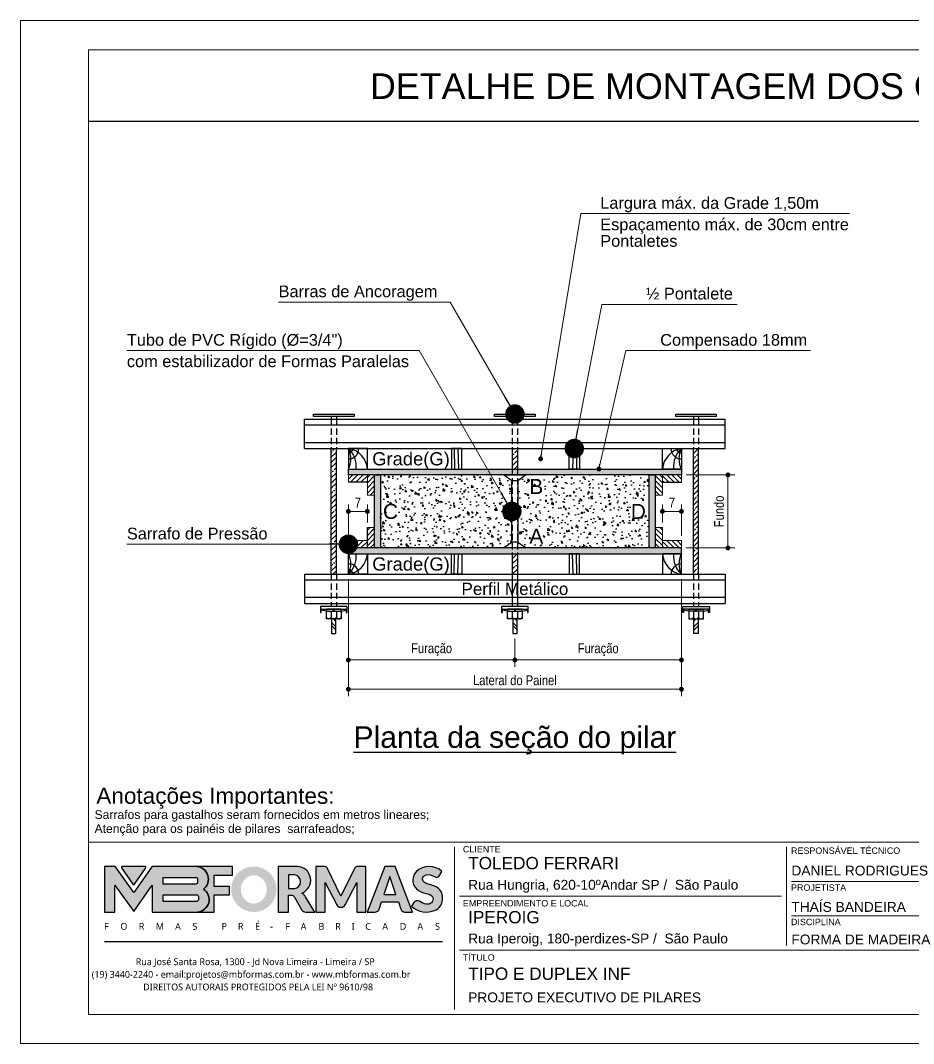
# Model space of a CAD drawing. Extents: x -23436 to 4767, y -3862 to 10024.
# Drawn here: x -17506 to -16589, y 7532 to 8582 of the extents above; entities that cross this region are included whole.
import ezdxf
from ezdxf.enums import TextEntityAlignment as Align

# ---------------------------------------------------------------- set-up
doc = ezdxf.new("R2010")
doc.units = 0
doc.header["$PDMODE"] = 2
doc.header["$PDSIZE"] = 10
doc.linetypes.add('CABLIN', pattern=[0.35, 0.25, -0.1])
doc.linetypes.add('HIDDEN', pattern=[9.525, 6.35, -3.175])
doc.layers.get('0').update_dxf_attribs({"lineweight": 13})
doc.layers.get('Defpoints').update_dxf_attribs({"lineweight": 13})
for name, color, linetype in [('Barra de Ancoragem', 20, 'Continuous'), ('Concreto', 250, 'HIDDEN'), ('Hachura', 252, 'CABLIN'), ('MB Folha', 7, 'Continuous'), ('MB Logo', 254, 'Continuous'), ('Painéis', 30, 'Continuous'), ('Sarr 3.5x7', 81, 'Continuous'), ('Sarr 7x7', 104, 'Continuous'), ('Tubo de PVC', 51, 'Continuous')]:
    doc.layers.add(name, color=color, linetype=linetype)
doc.layers.add('FOLHA MB', color=7, linetype='Continuous', lineweight=13)
doc.layers.add('Sarr 2.2x7', color=40, linetype='Continuous', lineweight=9)
doc.styles.add('ARIAL', font='arial.ttf', dxfattribs={"oblique": 15, "height": 25})
doc.styles.add('MB_C01', font='arial.ttf', dxfattribs={"height": 1.3})
doc.styles.add('MB_C02', font='arial.ttf', dxfattribs={"height": 2})
doc.styles.add('MB_C03', font='arial.ttf', dxfattribs={"height": 2.5})
doc.styles.add('MtXpl_Lucida_Sans_Un', font='l_10646.ttf')
doc.styles.add('RICARDO', font='arial.ttf', dxfattribs={"width": 0.8})
doc.styles.add('SANSSERIF', font='sas_____.pfb')
doc.styles.add('texto', font='ARIALN.TTF')
doc.dimstyles.new('3x', dxfattribs={"dimtxt": 10, "dimasz": 5, "dimexe": 7, "dimexo": 5, "dimgap": 4, "dimtad": 1, "dimdec": 1, "dimlfac": 0.333333, "dimdsep": 46, "dimtxsty": 'Standard', "dimblk": 'DOT', "dimcen": 0.09, "dimclrd": 1, "dimclre": 1, "dimclrt": 2, "dimadec": 0, "dimazin": 2, "dimtfac": 1, "dimtdec": 1, "dimtmove": 0, "dimatfit": 3, "dimldrblk": 'DOT', "dimfxl": 0, "dimtolj": 1, "dimtzin": 0, "dimlwd": 9, "dimlwe": 9, "dimarcsym": 0})
pattern_1 = [(45, (-24716.518, 15572.2715), (-5.303301, 5.303301), []), (45, (-24711.215, 15572.2715), (-5.303301, 5.303301), [9.375, -1.875, 0, -1.875])]

# ---------------------------------------------------------------- blocks, each defined once
blk = doc.blocks.new('MB-NOVO')
at = {"layer": 'MB Logo', "linetype": 'Continuous'}
h = blk.add_hatch(color=256, dxfattribs=at)
h.dxf.hatch_style = 1
h.set_gradient(color1=(242, 132, 69), color2=(247, 180, 141), rotation=90, tint=1)
h.paths.add_polyline_path([(-18529.6, 10980.8), (-18475.7, 10980.8, 0.706757), (-18468.7, 11008, 0.681802), (-18476.7, 11034.9), (-18529.4, 11034.9, 0.243712), (-18530.2, 11034.5), (-18551.7, 11003.9), (-18573.3, 11034.5, 0.243712), (-18574.1, 11034.9), (-18586.5, 11034.9), (-18586.5, 10980.8), (-18573.9, 10980.8), (-18573.9, 11012.9), (-18551.7, 10981.5), (-18529.6, 11012.9)])
h.paths.add_polyline_path([(-18516.8, 11014.1), (-18516.8, 11022), (-18477.8, 11022, -0.414214), (-18475.8, 11020), (-18475.8, 11016.1, -0.414214), (-18477.8, 11014.1)], flags=16)
h.paths.add_polyline_path([(-18516.8, 11001.4), (-18476.8, 11001.4, -0.414214), (-18474.8, 10999.4), (-18474.8, 10995.5, -0.414214), (-18476.8, 10993.5), (-18516.8, 10993.5)], flags=16)
at = {"layer": 'MB Logo', "true_color": 0x262626}
h = blk.add_hatch(color=250, dxfattribs=at)
h.dxf.hatch_style = 1
h.paths.add_polyline_path([(-18537.3, 11033.3, 0.60809), (-18538.1, 11034.9), (-18565.3, 11034.9, 0.60809), (-18566.1, 11033.3), (-18552.5, 11014, 0.518202), (-18550.9, 11014)])
h = blk.add_hatch(color=250, dxfattribs=at)
h.dxf.hatch_style = 1
h.paths.add_polyline_path([(-18456.2, 11011.3), (-18456.2, 11024.6), (-18434.2, 11024.6), (-18434.2, 11034.9), (-18476.7, 11034.9, -0.681802), (-18468.7, 11008, -0.706757), (-18475.7, 10980.8), (-18456.2, 10980.8), (-18456.2, 11001.4), (-18437.8, 11001.4), (-18437.8, 11011.3)])
h = blk.add_hatch(color=250, dxfattribs=at)
h.dxf.hatch_style = 1
h.paths.add_polyline_path([(-18435.9, 11007.9, 1), (-18381.9, 11007.9, 1)])
edge = h.paths.add_edge_path(flags=16)
edge.add_ellipse((-18409, 11007.7), major_axis=(0, 16.8), ratio=0.916255, start_angle=0, end_angle=360)
h = blk.add_hatch(color=250, dxfattribs=at)
h.dxf.hatch_style = 1
h.paths.add_polyline_path([(-18357, 11034.9), (-18380.2, 11034.9), (-18380.2, 10980.8), (-18367.6, 10980.8), (-18367.6, 11000.7), (-18363.4, 11000.7, -0.195765), (-18360.9, 10998.9), (-18351.8, 10983.2, 0.261385), (-18347.5, 10980.8), (-18336.4, 10980.8), (-18347.5, 10999, 0.082429), (-18349.6, 11001.5), (-18351.9, 11003.4, 0.81838)])
h.paths.add_polyline_path([(-18360.8, 11009), (-18367.6, 11009), (-18367.6, 11025), (-18360.8, 11025, -0.92578)], flags=16)
h = blk.add_hatch(color=250, dxfattribs=at)
h.dxf.hatch_style = 1
h.paths.add_polyline_path([(-18286.6, 11015.9), (-18286.6, 10980.8), (-18275.8, 10980.8), (-18275.8, 11034.9), (-18286.6, 11034.9, 0.216647), (-18289.4, 11032.4), (-18305.5, 10999.8), (-18321.6, 11032.7, 0.199908), (-18324.3, 11034.9), (-18335.2, 11034.9), (-18335.2, 10980.8), (-18324.3, 10980.8), (-18324.3, 11015.9), (-18310.4, 10989.3, 0.279644), (-18306, 10986.6, 0.340986), (-18300.5, 10989.3)])
h = blk.add_hatch(color=250, dxfattribs=at)
h.dxf.hatch_style = 1
h.paths.add_polyline_path([(-18274.4, 10980.8), (-18265, 10980.8, 0.322517), (-18260.2, 10984.3), (-18257.3, 10993), (-18237.2, 10993), (-18234.3, 10984.3, 0.322517), (-18229.5, 10980.8), (-18220.3, 10980.8), (-18241.2, 11034.9), (-18253.4, 11034.9)])
h.paths.add_polyline_path([(-18254.4, 11001.6), (-18247.3, 11023), (-18240.1, 11001.6)], flags=16)
h = blk.add_hatch(color=250, dxfattribs=at)
h.dxf.hatch_style = 1
h.paths.add_polyline_path([(-18206, 11024, -0.247671), (-18196.9, 11024.3), (-18193.5, 11022.5, 0.40799), (-18188.2, 11024.1), (-18185.4, 11029.1, 0.392837), (-18216.2, 11028.7, 0.467779), (-18213.3, 11006.3, 0.077523), (-18201.2, 11002.1, -0.214206), (-18196.1, 10997.9, -0.284295), (-18198.2, 10991.4, -0.26924), (-18208.8, 10991.6), (-18212.2, 10993.6, 0.407727), (-18219, 10992.1), (-18221.8, 10987.7, 0.296878), (-18193.2, 10983.1, 0.272251), (-18184.9, 10995.3), (-18184.6, 10997.9, 0.348906), (-18193.7, 11011.2), (-18200.4, 11013.5, -0.045018), (-18205.8, 11015.7, -0.618284)])
at = {"layer": 'MB Logo', "linetype": 'Continuous'}
blk.add_line((-18586.5, 10945.9), (-18184.8, 10945.9), dxfattribs=at)
at = {"layer": 'MB Logo', "color": 23, "linetype": 'Continuous', "true_color": 0xf28445}
for points in [[(-18573.3, 11034.5, 0.243712), (-18574.1, 11034.9), (-18586.5, 11034.9), (-18586.5, 10980.8), (-18573.9, 10980.8), (-18573.9, 11012.9), (-18551.7, 10981.5), (-18529.6, 11012.9), (-18529.6, 10980.8), (-18475.7, 10980.8, 0.706757), (-18468.7, 11008, 0.681802), (-18476.7, 11034.9), (-18529.4, 11034.9, 0.243712), (-18530.2, 11034.5), (-18551.7, 11003.9)], [(-18516.8, 11022), (-18477.8, 11022, -0.414214), (-18475.8, 11020), (-18475.8, 11016.1, -0.414214), (-18477.8, 11014.1), (-18516.8, 11014.1)], [(-18516.8, 11001.4), (-18476.8, 11001.4, -0.414214), (-18474.8, 10999.4), (-18474.8, 10995.5, -0.414214), (-18476.8, 10993.5), (-18516.8, 10993.5)]]:
    blk.add_lwpolyline(points, format="xyb", close=True, dxfattribs=at)
at = {"layer": 'MB Logo', "color": 250, "true_color": 0x262626}
for points in [[(-18537.3, 11033.3, 0.60809), (-18538.1, 11034.9), (-18565.3, 11034.9, 0.60809), (-18566.1, 11033.3), (-18552.5, 11014, 0.518202), (-18550.9, 11014)], [(-18437.8, 11011.3), (-18456.2, 11011.3), (-18456.2, 11024.6), (-18434.2, 11024.6), (-18434.2, 11034.9), (-18476.7, 11034.9, -0.681802), (-18468.7, 11008, -0.706757), (-18475.7, 10980.8), (-18456.2, 10980.8), (-18456.2, 11001.4), (-18437.8, 11001.4)], [(-18347.5, 10980.8), (-18336.4, 10980.8), (-18347.5, 10999, 0.082429), (-18349.6, 11001.5), (-18351.9, 11003.4, 0.81838), (-18357, 11034.9), (-18380.2, 11034.9), (-18380.2, 10980.8), (-18367.6, 10980.8), (-18367.6, 11000.7), (-18363.4, 11000.7, -0.209789), (-18360.8, 10998.7), (-18351.8, 10983.2, 0.261385)], [(-18286.6, 11015.9), (-18286.6, 10980.8), (-18275.8, 10980.8), (-18275.8, 11034.9), (-18286.6, 11034.9, 0.216647), (-18289.4, 11032.4), (-18305.5, 10999.8), (-18321.5, 11032.4, 0.216647), (-18324.3, 11034.9), (-18335.2, 11034.9), (-18335.2, 10980.8), (-18324.3, 10980.8), (-18324.3, 11015.9), (-18310.4, 10989.3, 0.279644), (-18306, 10986.6), (-18304.9, 10986.6, 0.279644), (-18300.5, 10989.3)], [(-18265, 10980.8, 0.322517), (-18260.2, 10984.3), (-18257.3, 10993), (-18237.2, 10993), (-18234.3, 10984.3, 0.322517), (-18229.5, 10980.8), (-18220.3, 10980.8), (-18241.2, 11034.9), (-18253.4, 11034.9), (-18274.4, 10980.8)], [(-18206.2, 11015.9, -0.549626), (-18206.4, 11023.8, -0.258723), (-18196.9, 11024.3), (-18193.5, 11022.5, 0.40799), (-18188.2, 11024.1), (-18185.4, 11029.1, 0.392837), (-18216.2, 11028.7, 0.467779), (-18213.3, 11006.3, 0.077523), (-18201.2, 11002.1, -0.203897), (-18196.3, 10998.2), (-18196.1, 10997.8, -0.267611), (-18198, 10991.6), (-18198.5, 10991.3, -0.261145), (-18208.8, 10991.6), (-18212.2, 10993.6, 0.407727), (-18219, 10992.1), (-18221.8, 10987.7, 0.296878), (-18193.2, 10983.1, 0.265963), (-18184.9, 10994.9), (-18184.7, 10997.6, 0.340466), (-18193.1, 11011), (-18200.4, 11013.5, -0.049298)], [(-18367.6, 11009), (-18360.8, 11009, 0.92578), (-18360.8, 11025), (-18367.6, 11025)]]:
    blk.add_lwpolyline(points, format="xyb", close=True, dxfattribs=at)
blk.add_lwpolyline([(-18247.3, 11023), (-18254.4, 11001.6), (-18240.1, 11001.6)], close=True, dxfattribs=at)
at = {"layer": 'MB Logo', "color": 250, "true_color": 0x262626, "style": 'MtXpl_Lucida_Sans_Un'}
for s, height, p in [('F', 8.12, (-18586.8, 10959.8)), ('O', 8.12, (-18567.5, 10959.8)), ('R', 8.12, (-18545.6, 10959.8)), ('M', 8.12, (-18525.4, 10959.8)), ('A', 8.12, (-18502.5, 10959.8)), ('S', 8.12, (-18481.9, 10959.8)), ('P', 8.12, (-18447.3, 10959.8)), ('R', 8.12, (-18427.8, 10959.8)), ('É', 8.12, (-18407.5, 10959.8)), ('-', 8.12, (-18389.6, 10959.8)), ('F', 8.12, (-18371.4, 10959.8)), ('A', 8.12, (-18353.3, 10959.8)), ('B', 8.12, (-18332.1, 10959.8)), ('R', 8.12, (-18312.2, 10959.8)), ('I', 8.12, (-18292.7, 10959.8)), ('C', 8.12, (-18276.6, 10959.8)), ('A', 8.12, (-18256.3, 10959.8)), ('D', 8.12, (-18235.5, 10959.8)), ('A', 8.12, (-18214.6, 10959.8)), ('S', 8.12, (-18193.6, 10959.8)), ('DIREITOS AUTORAIS PROTEGIDOS PELA LEI Nº 9610/98', 8.122, (-18540.4, 10887.8))]:
    blk.add_text(s, height=height, dxfattribs=at).set_placement(p)
at = {"layer": 'MB Logo', "style": 'MtXpl_Lucida_Sans_Un'}
for s, p in [('Rua José Santa Rosa, 1300 - Jd Nova Limeira - Limeira / SP', (-18549.2, 10917.8)), ('(19) 3440-2240 - email:projetos@mbformas.com.br - www.mbformas.com.br', (-18601.5, 10902.8))]:
    blk.add_text(s, height=8.122, dxfattribs=at).set_placement(p)
blk = doc.blocks.new('A$C169d8357')
at = {"layer": 'FOLHA MB', "color": 1}
for p, q in [((1109.8, 356.7), (70, 356.7)), ((445.6, 351.7), (445.6, 185)), ((786.6, 351.7), (786.6, 250.7)), ((938.1, 316.3), (791.6, 316.3)), ((781.5, 301.2), (450.7, 301.2)), ((938.1, 281), (791.6, 281)), ((938.1, 245.6), (450.7, 245.6))]:
    blk.add_line(p, q, dxfattribs=at)
for points in [[(0, 1199.9), (0, 149.9), (1485, 149.9), (1485, 1199.9)], [(70, 1169.9), (70, 179.9), (1455, 179.9), (1455, 1169.9)]]:
    blk.add_lwpolyline(points, close=True, dxfattribs=at)
at = {"layer": 'MB Logo', "xscale": 0.8642040370897565, "yscale": 0.8642040370897565, "zscale": 0.8642040370897565}
blk.add_blockref('MB-NOVO', (16148.7, -9204.8), dxfattribs=at)
at = {"layer": 'FOLHA MB', "color": 6}
for s, height, style, p in [('CLIENTE', 6.57, 'MB_C01', (454.3, 346.1)), ('RESPONSÁVEL TÉCNICO', 6.566, 'MB_C01', (791.2, 344.6)), ('Rua Hungria, 620-10ºAndar SP /  São Paulo', 10.102, 'MB_C02', (459.7, 307.8)), ('PROJETISTA', 6.57, 'MB_C01', (791.2, 306.7)), ('EMPREENDIMENTO E LOCAL', 6.566, 'MB_C01', (454.3, 290.6)), ('DISCIPLINA', 6.57, 'MB_C01', (791.2, 271.4)), ('Rua Iperoig, 180-perdizes-SP /  São Paulo', 10.102, 'MB_C02', (459.7, 252.7)), ('TÍTULO', 6.57, 'MB_C01', (454.3, 235)), ('PROJETO EXECUTIVO DE PILARES', 10.102, 'MB_C02', (459.7, 192.3))]:
    blk.add_text(s, height=height, dxfattribs=dict(at, style=style)).set_placement(p)
at = {"layer": 'FOLHA MB', "color": 5}
for s, height, style, p in [('TOLEDO FERRARI', 12.628, 'MB_C03', (459.7, 328.8)), ('DANIEL RODRIGUES', 10.102, 'MB_C02', (791.6, 322.4)), ('THAÍS BANDEIRA', 10.102, 'MB_C02', (791.5, 285.1)), ('IPEROIG', 12.63, 'MB_C03', (459.7, 273.3)), ('FORMA DE MADEIRA', 10.102, 'MB_C02', (791.6, 251.7)), ('TIPO E DUPLEX INF', 12.628, 'MB_C03', (459.7, 215.3))]:
    blk.add_text(s, height=height, dxfattribs=dict(at, style=style)).set_placement(p)
blk = doc.blocks.new('_Dot')
at = {"color": 0, "linetype": 'ByBlock', "lineweight": -2}
blk.add_line((-0.5, 0), (-1, 0), dxfattribs=at)
at = {"color": 0, "linetype": 'ByBlock', "const_width": 0.5}
blk.add_lwpolyline([(-0.25, 0, 1), (0.25, 0, 1)], format="xyb", close=True, dxfattribs=at)
blk = doc.blocks.new('*D84')
at = {"layer": 'Defpoints', "color": 0, "transparency": 16777216}
for p in [(-16827.7, 8115.9), (-16827.7, 8040.9), (-16780, 8040.9)]:
    blk.add_point(p, dxfattribs=at)
at = {"layer": 'MB Folha', "color": 1, "lineweight": 9, "transparency": 16777216}
for p, q in [((-16822.7, 8115.9), (-16773, 8115.9)), ((-16780, 8110.9), (-16780, 8045.9)), ((-16822.7, 8040.9), (-16773, 8040.9))]:
    blk.add_line(p, q, dxfattribs=at)
at = {"layer": 'MB Folha', "color": 1, "lineweight": 9, "transparency": 16777216, "xscale": 5, "yscale": 5, "zscale": 5}
for p, rotation in [((-16780, 8115.9), 90), ((-16780, 8040.9), 270)]:
    blk.add_blockref('_Dot', p, dxfattribs=dict(at, rotation=rotation))
at = {"layer": 'MB Folha', "color": 2, "transparency": 16777216, "insert": (-16789.1, 8078.4), "char_height": 10, "attachment_point": 5, "rotation": 90, "style": 'texto'}
blk.add_mtext('\\A1;Fundo', dxfattribs=at)
blk = doc.blocks.new('*D85')
at = {"layer": 'Defpoints', "color": 0, "transparency": 16777216}
for p in [(-17169.7, 8013.9), (-16998.7, 7953), (-16998.7, 7925.9)]:
    blk.add_point(p, dxfattribs=at)
at = {"layer": 'MB Folha', "color": 1, "lineweight": 9, "transparency": 16777216}
for p, q in [((-17169.7, 8008.9), (-17169.7, 7918.9)), ((-16998.7, 7948), (-16998.7, 7918.9)), ((-17164.7, 7925.9), (-17003.7, 7925.9))]:
    blk.add_line(p, q, dxfattribs=at)
at = {"layer": 'MB Folha', "color": 1, "lineweight": 9, "transparency": 16777216, "xscale": 5, "yscale": 5, "zscale": 5, "rotation": 180}
blk.add_blockref('_Dot', (-17169.7, 7925.9), dxfattribs=at)
at = {"layer": 'MB Folha', "color": 1, "lineweight": 9, "transparency": 16777216, "xscale": 5, "yscale": 5, "zscale": 5}
blk.add_blockref('_Dot', (-16998.7, 7925.9), dxfattribs=at)
at = {"layer": 'MB Folha', "color": 2, "transparency": 16777216, "insert": (-17084.2, 7936.4), "char_height": 10, "attachment_point": 5, "style": 'texto'}
blk.add_mtext('\\A1;Furação', dxfattribs=at)
blk = doc.blocks.new('*D86')
at = {"layer": 'Defpoints', "color": 0, "transparency": 16777216}
for p in [(-16827.7, 8013.9), (-16998.7, 7953), (-16827.7, 7925.9)]:
    blk.add_point(p, dxfattribs=at)
at = {"layer": 'MB Folha', "color": 1, "lineweight": 9, "transparency": 16777216}
for p, q in [((-16827.7, 8008.9), (-16827.7, 7918.9)), ((-16998.7, 7948), (-16998.7, 7918.9)), ((-16993.7, 7925.9), (-16832.7, 7925.9))]:
    blk.add_line(p, q, dxfattribs=at)
at = {"layer": 'MB Folha', "color": 1, "lineweight": 9, "transparency": 16777216, "xscale": 5, "yscale": 5, "zscale": 5, "rotation": 180}
blk.add_blockref('_Dot', (-16998.7, 7925.9), dxfattribs=at)
at = {"layer": 'MB Folha', "color": 1, "lineweight": 9, "transparency": 16777216, "xscale": 5, "yscale": 5, "zscale": 5}
blk.add_blockref('_Dot', (-16827.7, 7925.9), dxfattribs=at)
at = {"layer": 'MB Folha', "color": 2, "transparency": 16777216, "insert": (-16913.2, 7936.4), "char_height": 10, "attachment_point": 5, "style": 'texto'}
blk.add_mtext('\\A1;Furação', dxfattribs=at)
blk = doc.blocks.new('*D87')
at = {"layer": 'Defpoints', "color": 0, "transparency": 16777216}
for p in [(-17169.7, 8013.9), (-16827.7, 8013.9), (-16827.7, 7895.9)]:
    blk.add_point(p, dxfattribs=at)
at = {"layer": 'MB Folha', "color": 1, "lineweight": 9, "transparency": 16777216}
for p, q in [((-17169.7, 8008.9), (-17169.7, 7888.9)), ((-16827.7, 8008.9), (-16827.7, 7888.9)), ((-17164.7, 7895.9), (-16832.7, 7895.9))]:
    blk.add_line(p, q, dxfattribs=at)
at = {"layer": 'MB Folha', "color": 1, "lineweight": 9, "transparency": 16777216, "xscale": 5, "yscale": 5, "zscale": 5, "rotation": 180}
blk.add_blockref('_Dot', (-17169.7, 7895.9), dxfattribs=at)
at = {"layer": 'MB Folha', "color": 1, "lineweight": 9, "transparency": 16777216, "xscale": 5, "yscale": 5, "zscale": 5}
blk.add_blockref('_Dot', (-16827.7, 7895.9), dxfattribs=at)
at = {"layer": 'MB Folha', "color": 2, "transparency": 16777216, "insert": (-16998.7, 7905), "char_height": 10, "attachment_point": 5, "style": 'texto'}
blk.add_mtext('\\A1;Lateral do Painel', dxfattribs=at)
blk = doc.blocks.new('*D88')
at = {"layer": 'Defpoints', "color": 0, "transparency": 16777216}
for p in [(-17150.2, 8078.4), (-17150.2, 8061.9), (-17169.7, 8048.4)]:
    blk.add_point(p, dxfattribs=at)
at = {"layer": 'MB Folha', "color": 1, "lineweight": 9, "transparency": 16777216}
for p, q in [((-17169.7, 8053.4), (-17169.7, 8085.4)), ((-17150.2, 8066.9), (-17150.2, 8085.4)), ((-17164.7, 8078.4), (-17155.2, 8078.4))]:
    blk.add_line(p, q, dxfattribs=at)
at = {"layer": 'MB Folha', "color": 1, "lineweight": 9, "transparency": 16777216, "xscale": 5, "yscale": 5, "zscale": 5, "rotation": 180}
blk.add_blockref('_Dot', (-17169.7, 8078.4), dxfattribs=at)
at = {"layer": 'MB Folha', "color": 1, "lineweight": 9, "transparency": 16777216, "xscale": 5, "yscale": 5, "zscale": 5}
blk.add_blockref('_Dot', (-17150.2, 8078.4), dxfattribs=at)
at = {"layer": 'MB Folha', "color": 2, "transparency": 16777216, "insert": (-17159.9, 8087.4), "char_height": 10, "attachment_point": 5, "style": 'texto'}
blk.add_mtext('\\A1;7', dxfattribs=at)
blk = doc.blocks.new('*D89')
at = {"layer": 'Defpoints', "color": 0, "transparency": 16777216}
for p in [(-16847.2, 8078.4), (-16847.2, 8061.9), (-16827.7, 8048.4)]:
    blk.add_point(p, dxfattribs=at)
at = {"layer": 'MB Folha', "color": 1, "lineweight": 9, "transparency": 16777216}
for p, q in [((-16847.2, 8066.9), (-16847.2, 8085.4)), ((-16827.7, 8053.4), (-16827.7, 8085.4)), ((-16832.7, 8078.4), (-16842.2, 8078.4))]:
    blk.add_line(p, q, dxfattribs=at)
at = {"layer": 'MB Folha', "color": 1, "lineweight": 9, "transparency": 16777216, "xscale": 5, "yscale": 5, "zscale": 5, "rotation": 180}
blk.add_blockref('_Dot', (-16847.2, 8078.4), dxfattribs=at)
at = {"layer": 'MB Folha', "color": 1, "lineweight": 9, "transparency": 16777216, "xscale": 5, "yscale": 5, "zscale": 5}
blk.add_blockref('_Dot', (-16827.7, 8078.4), dxfattribs=at)
at = {"layer": 'MB Folha', "color": 2, "transparency": 16777216, "insert": (-16837.4, 8087.4), "char_height": 10, "attachment_point": 5, "style": 'texto'}
blk.add_mtext('\\A1;7', dxfattribs=at)

msp = doc.modelspace()

# ---------------------------------------------------------------- hatches: boundary and pattern name
at = {"layer": 'Concreto'}
h = msp.add_hatch(dxfattribs=at)
h.set_pattern_fill('AR-CONC', color=256, scale=0.1, angle=-90)
h.paths.add_polyline_path([(-17001.814, 8109.902), (-17010.352, 8115.902), (-17136.689, 8115.902), (-17136.689, 8040.902), (-17010.352, 8040.902), (-17001.814, 8046.902)])
h.paths.add_polyline_path([(-16860.689, 8040.902), (-16860.689, 8115.902), (-16987.025, 8115.902), (-16995.564, 8109.902), (-16995.564, 8046.902), (-16987.025, 8040.902)])
h.paths.add_polyline_path([(-17138.14, 8066.489), (-17114.702, 8066.489), (-17114.702, 8090.315), (-17138.14, 8090.315)], flags=9)
h.paths.add_polyline_path([(-16987.755, 8041.382), (-16965.7, 8041.382), (-16965.7, 8064.422), (-16987.755, 8064.422)], flags=25)
h.paths.add_polyline_path([(-16987.723, 8092.382), (-16965.731, 8092.382), (-16965.731, 8115.422), (-16987.723, 8115.422)], flags=24)
h.paths.add_polyline_path([(-16883.522, 8066.882), (-16860.346, 8066.882), (-16860.346, 8089.922), (-16883.522, 8089.922)], flags=9)
at = {"layer": 'Hachura'}
h = msp.add_hatch(dxfattribs=at)
h.set_pattern_fill('ANSI35', color=256, scale=30, style=0)
h.set_pattern_definition([(45, (-24715.018, 15572.2715), (-5.303301, 5.303301), []), (45, (-24709.715, 15572.2715), (-5.303301, 5.303301), [9.375, -1.875, 0, -1.875])])
h.paths.add_polyline_path([(-17187.352, 8013.902), (-17182.025, 8013.902), (-17182.025, 8142.902), (-17187.352, 8142.902)])
h = msp.add_hatch(dxfattribs=at)
h.set_pattern_fill('ANSI35', color=256, scale=30, style=0)
h.set_pattern_definition(pattern_1)
h.paths.add_polyline_path([(-17001.352, 8121.902), (-16996.025, 8121.902), (-16996.025, 8142.902), (-17001.352, 8142.902)])
h = msp.add_hatch(dxfattribs=at)
h.set_pattern_fill('ANSI35', color=256, scale=30, style=0)
h.set_pattern_definition([(45, (-24718.018, 15572.2715), (-5.303301, 5.303301), []), (45, (-24712.715, 15572.2715), (-5.303301, 5.303301), [9.375, -1.875, 0, -1.875])])
h.paths.add_polyline_path([(-16815.352, 8013.902), (-16810.025, 8013.902), (-16810.025, 8142.902), (-16815.352, 8142.902)])
for points in [[(-17169.689, 8121.902), (-16827.689, 8121.902), (-16827.689, 8115.902), (-17169.689, 8115.902)], [(-17142.689, 8115.902), (-17136.689, 8115.902), (-17136.689, 8040.902), (-17142.689, 8040.902)], [(-16860.689, 8115.902), (-16854.689, 8115.902), (-16854.689, 8040.902), (-16860.689, 8040.902)], [(-16827.689, 8040.902), (-17169.689, 8040.902), (-17169.689, 8034.902), (-16827.689, 8034.902)]]:
    msp.add_hatch(color=256, dxfattribs=at).paths.add_polyline_path(points)
h = msp.add_hatch(dxfattribs=at)
h.set_pattern_fill('ANSI31', color=256, scale=30, style=0)
h.set_pattern_definition([(45, (-20834.0985, 6849.357), (-2.6516504, 2.6516504), [])])
h.paths.add_polyline_path([(-17150.189, 8115.902), (-17169.689, 8115.902), (-17169.689, 8108.402), (-17150.189, 8108.402)])
h = msp.add_hatch(dxfattribs=at)
h.set_pattern_fill('ANSI31', color=256, scale=30, style=0)
h.set_pattern_definition([(45, (-14035.093, 12845.742), (-2.6516504, 2.6516504), [])])
h.paths.add_polyline_path([(-17142.689, 8094.902), (-17142.689, 8115.902), (-17150.189, 8115.902), (-17150.189, 8094.902)])
h = msp.add_hatch(dxfattribs=at)
h.set_pattern_fill('ANSI31', color=256, scale=30, style=0)
h.set_pattern_definition([(135, (-19962.2845, 12845.742), (2.6516504, 2.6516504), [])])
h.paths.add_polyline_path([(-16854.689, 8094.902), (-16854.689, 8115.902), (-16847.189, 8115.902), (-16847.189, 8094.902)])
h = msp.add_hatch(dxfattribs=at)
h.set_pattern_fill('ANSI31', color=256, scale=30, style=0)
h.set_pattern_definition([(135, (-13163.279, 6849.357), (2.6516504, 2.6516504), [])])
h.paths.add_polyline_path([(-16847.189, 8115.902), (-16827.689, 8115.902), (-16827.689, 8108.402), (-16847.189, 8108.402)])
h = msp.add_hatch(dxfattribs=at)
h.set_pattern_fill('ANSI31', color=256, scale=30, style=0)
h.set_pattern_definition([(45, (-14035.093, 12791.742), (-2.6516504, 2.6516504), [])])
h.paths.add_polyline_path([(-17142.689, 8040.902), (-17142.689, 8061.902), (-17150.189, 8061.902), (-17150.189, 8040.902)])
h = msp.add_hatch(dxfattribs=at)
h.set_pattern_fill('ANSI31', color=256, scale=30, style=0)
h.set_pattern_definition([(135, (-19962.2845, 12791.742), (2.6516504, 2.6516504), [])])
h.paths.add_polyline_path([(-16854.689, 8040.902), (-16854.689, 8061.902), (-16847.189, 8061.902), (-16847.189, 8040.902)])
h = msp.add_hatch(dxfattribs=at)
h.set_pattern_fill('ANSI31', color=256, scale=30, style=0)
h.set_pattern_definition([(45, (-20834.0985, 6781.857), (-2.6516504, 2.6516504), [])])
h.paths.add_polyline_path([(-17150.189, 8048.402), (-17169.689, 8048.402), (-17169.689, 8040.902), (-17150.189, 8040.902)])
h = msp.add_hatch(dxfattribs=at)
h.set_pattern_fill('ANSI31', color=256, scale=30, style=0)
h.set_pattern_definition([(135, (-13163.279, 6781.857), (2.6516504, 2.6516504), [])])
h.paths.add_polyline_path([(-16847.189, 8048.402), (-16827.689, 8048.402), (-16827.689, 8040.902), (-16847.189, 8040.902)])
h = msp.add_hatch(dxfattribs=at)
h.set_pattern_fill('ANSI35', color=256, scale=30, style=0)
h.set_pattern_definition(pattern_1)
h.paths.add_polyline_path([(-16996.025, 8034.902), (-17001.352, 8034.902), (-17001.352, 8013.902), (-16996.025, 8013.902)])

# ---------------------------------------------------------------- linework, layer by layer
at = {"layer": 'Barra de Ancoragem'}
for p, q in [((-17187.352, 8175.902), (-17187.352, 8172.902)), ((-17182.025, 8175.902), (-17182.025, 8172.902)), ((-17001.352, 8175.902), (-17001.352, 8172.902)), ((-16996.025, 8175.902), (-16996.025, 8172.902)), ((-16815.352, 8175.902), (-16815.352, 8172.902)), ((-16810.025, 8175.902), (-16810.025, 8172.902)), ((-17187.352, 8013.902), (-17187.352, 8142.902)), ((-17182.025, 8013.902), (-17182.025, 8142.902)), ((-17001.352, 8142.902), (-17001.352, 8121.902)), ((-16996.025, 8142.902), (-16996.025, 8121.902)), ((-16815.352, 8013.902), (-16815.352, 8142.902)), ((-16810.025, 8013.902), (-16810.025, 8142.902)), ((-17001.352, 8034.902), (-17001.352, 8013.902)), ((-16996.025, 8034.902), (-16996.025, 8013.902)), ((-17001.352, 8013.902), (-17001.352, 7980.902)), ((-16996.025, 8013.902), (-16996.025, 7980.902)), ((-17198.386, 7978.226), (-17170.991, 7978.226)), ((-17192.2, 7975.897), (-17197.502, 7977.062)), ((-17177.177, 7975.897), (-17171.875, 7977.062)), ((-17012.386, 7978.226), (-16984.991, 7978.226)), ((-17006.2, 7975.897), (-17011.502, 7977.062)), ((-16991.177, 7975.897), (-16985.875, 7977.062)), ((-16798.991, 7978.226), (-16826.386, 7978.226)), ((-16820.2, 7975.897), (-16825.502, 7977.062)), ((-16805.177, 7975.897), (-16799.875, 7977.062)), ((-17182.479, 7959.897), (-17186.898, 7964.316)), ((-17182.479, 7956.965), (-17186.898, 7961.383)), ((-17182.479, 7965.762), (-17184.73, 7968.013)), ((-16996.479, 7959.897), (-17000.898, 7964.316)), ((-16996.479, 7956.965), (-17000.898, 7961.383)), ((-16996.479, 7965.762), (-16998.73, 7968.013)), ((-16814.898, 7965.762), (-16812.647, 7968.013)), ((-16814.898, 7959.897), (-16810.479, 7964.316)), ((-16814.898, 7956.423), (-16810.479, 7960.842))]:
    msp.add_line(p, q, dxfattribs=at)
at = {"layer": 'Barra de Ancoragem', "linetype": 'HIDDEN'}
for p, q in [((-17187.352, 8172.902), (-17187.352, 8142.902)), ((-17182.025, 8172.902), (-17182.025, 8142.902)), ((-17001.352, 8172.902), (-17001.352, 8142.902)), ((-16996.025, 8172.902), (-16996.025, 8142.902)), ((-16815.352, 8172.902), (-16815.352, 8142.902)), ((-16810.025, 8172.902), (-16810.025, 8142.902)), ((-17001.352, 8121.902), (-17001.352, 8034.902)), ((-16996.025, 8121.902), (-16996.025, 8034.902)), ((-17187.352, 8013.902), (-17187.352, 7980.902)), ((-17182.025, 8013.902), (-17182.025, 7980.902)), ((-16815.352, 8013.902), (-16815.352, 7980.902)), ((-16810.025, 8013.902), (-16810.025, 7980.902))]:
    msp.add_line(p, q, dxfattribs=at)
at = {"layer": 'Barra de Ancoragem', "flags": 128}
for points in [[(-17205.491, 8178.302), (-17163.886, 8178.302), (-17163.886, 8175.902), (-17205.491, 8175.902)], [(-17019.491, 8178.302), (-16977.886, 8178.302), (-16977.886, 8175.902), (-17019.491, 8175.902)], [(-16833.491, 8178.302), (-16791.886, 8178.302), (-16791.886, 8175.902), (-16833.491, 8175.902)], [(-17170.991, 7980.902), (-17198.386, 7980.902), (-17198.386, 7978.226), (-17170.991, 7978.226)], [(-16984.991, 7980.902), (-17012.386, 7980.902), (-17012.386, 7978.226), (-16984.991, 7978.226)], [(-16826.386, 7980.902), (-16798.991, 7980.902), (-16798.991, 7978.226), (-16826.386, 7978.226)], [(-17198.386, 7978.226), (-17198.386, 7974.667), (-17197.502, 7974.667), (-17197.502, 7978.226)], [(-17192.2, 7978.226), (-17192.2, 7975.897), (-17177.177, 7975.897), (-17177.177, 7978.226)], [(-17171.875, 7978.226), (-17171.875, 7974.667), (-17170.991, 7974.667), (-17170.991, 7978.226)], [(-17012.386, 7978.226), (-17012.386, 7974.667), (-17011.502, 7974.667), (-17011.502, 7978.226)], [(-17006.2, 7978.226), (-17006.2, 7975.897), (-16991.177, 7975.897), (-16991.177, 7978.226)], [(-16985.875, 7978.226), (-16985.875, 7974.667), (-16984.991, 7974.667), (-16984.991, 7978.226)], [(-16825.502, 7978.226), (-16825.502, 7974.667), (-16826.386, 7974.667), (-16826.386, 7978.226)], [(-16805.177, 7978.226), (-16805.177, 7975.897), (-16820.2, 7975.897), (-16820.2, 7978.226)], [(-16798.991, 7978.226), (-16798.991, 7974.667), (-16799.875, 7974.667), (-16799.875, 7978.226)], [(-17186.898, 7968.013), (-17186.898, 7953.013), (-17182.479, 7953.013), (-17182.479, 7968.013)], [(-17000.898, 7968.013), (-17000.898, 7953.013), (-16996.479, 7953.013), (-16996.479, 7968.013)], [(-16810.479, 7968.013), (-16810.479, 7953.013), (-16814.898, 7953.013), (-16814.898, 7968.013)]]:
    msp.add_lwpolyline(points, close=True, dxfattribs=at)
for points in [[(-17177.177, 7975.897), (-17177.177, 7968.013), (-17192.2, 7968.013), (-17192.2, 7975.897)], [(-17184.247, 7975.897), (-17184.247, 7978.226), (-17185.131, 7978.226), (-17185.131, 7975.897), (-17184.247, 7975.897), (-17185.131, 7975.897)], [(-16991.177, 7975.897), (-16991.177, 7968.013), (-17006.2, 7968.013), (-17006.2, 7975.897)], [(-16998.247, 7975.897), (-16998.247, 7978.226), (-16999.131, 7978.226), (-16999.131, 7975.897), (-16998.247, 7975.897), (-16999.131, 7975.897)], [(-16820.2, 7975.897), (-16820.2, 7968.013), (-16805.177, 7968.013), (-16805.177, 7975.897)], [(-16813.131, 7975.897), (-16813.131, 7978.226), (-16812.247, 7978.226), (-16812.247, 7975.897), (-16813.131, 7975.897), (-16812.247, 7975.897)]]:
    msp.add_lwpolyline(points, dxfattribs=at)
for points in [[(-17187.34, 7975.897), (-17187.34, 7969.78, -0.72979603), (-17192.2, 7969.78, -0.72979603)], [(-17182.038, 7975.897), (-17182.038, 7969.78, -0.66666667), (-17187.34, 7969.78, -0.66666667)], [(-17001.34, 7975.897), (-17001.34, 7969.78, -0.72979603), (-17006.2, 7969.78, -0.72979603)], [(-16996.038, 7975.897), (-16996.038, 7969.78, -0.66666667), (-17001.34, 7969.78, -0.66666667)], [(-16815.34, 7975.897), (-16815.34, 7969.78, 0.66666667), (-16810.038, 7969.78, 0.66666667)], [(-16810.038, 7975.897), (-16810.038, 7969.78, 0.72979603), (-16805.177, 7969.78, 0.72979603)]]:
    msp.add_lwpolyline(points, format="xyb", dxfattribs=at)
at = {"layer": 'Barra de Ancoragem'}
for centre in [(-17179.607, 7970.559), (-16993.607, 7970.559), (-16817.77, 7970.559)]:
    msp.add_arc(centre, 2.552, 197.756361, 342.243639, dxfattribs=at)
at = {"layer": 'MB Folha', "color": 0}
msp.add_line((-17436.397, 8478.803), (-16051.397, 8478.803), dxfattribs=at)
at = {"layer": 'MB Folha', "color": 224}
for p, q in [((-17214.689, 8172.902), (-16782.689, 8172.902)), ((-17214.689, 8142.902), (-17214.689, 8172.902)), ((-16782.689, 8142.902), (-16782.689, 8172.902)), ((-16782.689, 8166.902), (-17214.689, 8166.902)), ((-16782.689, 8148.902), (-17214.689, 8148.902)), ((-17214.689, 8142.902), (-16782.689, 8142.902)), ((-17214.689, 8013.902), (-16782.689, 8013.902)), ((-17214.689, 8013.902), (-17214.689, 7983.902)), ((-16782.689, 8013.902), (-16782.689, 7983.902)), ((-16782.689, 8007.902), (-17214.689, 8007.902)), ((-16782.689, 7989.902), (-17214.689, 7989.902)), ((-17214.689, 7983.902), (-16782.689, 7983.902))]:
    msp.add_line(p, q, dxfattribs=at)
at = {"layer": 'MB Folha'}
for p, q in [((-17150.189, 8108.402), (-17169.689, 8108.402)), ((-16847.189, 8108.402), (-16827.689, 8108.402)), ((-17150.189, 8040.902), (-17150.189, 8061.902))]:
    msp.add_line(p, q, dxfattribs=at)
at = {"layer": 'MB Folha', "color": 2, "linetype": 'Continuous'}
for p, q in [((-16995.564, 8109.902), (-17001.814, 8109.902)), ((-16995.564, 8046.902), (-17001.814, 8046.902))]:
    msp.add_line(p, q, dxfattribs=at)
at = {"layer": 'Painéis'}
for points in [[(-17169.689, 8121.902), (-16827.689, 8121.902), (-16827.689, 8115.902), (-17169.689, 8115.902)], [(-17142.689, 8115.902), (-17136.689, 8115.902), (-17136.689, 8040.902), (-17142.689, 8040.902)], [(-16860.689, 8115.902), (-16854.689, 8115.902), (-16854.689, 8040.902), (-16860.689, 8040.902)], [(-16827.689, 8040.902), (-17169.689, 8040.902), (-17169.689, 8034.902), (-16827.689, 8034.902)]]:
    msp.add_lwpolyline(points, close=True, dxfattribs=at)
at = {"layer": 'Sarr 2.2x7'}
for p, q in [((-17150.189, 8094.902), (-17150.189, 8115.902)), ((-16847.189, 8094.902), (-16847.189, 8115.902))]:
    msp.add_line(p, q, dxfattribs=at)
for points in [[(-17169.689, 8115.902), (-17150.189, 8115.902), (-17150.189, 8108.402), (-17169.689, 8108.402)], [(-17142.689, 8115.902), (-17142.689, 8094.902), (-17150.189, 8094.902), (-17150.189, 8115.902)], [(-16854.689, 8115.902), (-16854.689, 8094.902), (-16847.189, 8094.902), (-16847.189, 8115.902)], [(-16827.689, 8115.902), (-16847.189, 8115.902), (-16847.189, 8108.402), (-16827.689, 8108.402)], [(-17142.689, 8061.902), (-17142.689, 8040.902), (-17150.189, 8040.902), (-17150.189, 8061.902)], [(-16854.689, 8061.902), (-16854.689, 8040.902), (-16847.189, 8040.902), (-16847.189, 8061.902)], [(-17169.689, 8048.402), (-17150.189, 8048.402), (-17150.189, 8040.902), (-17169.689, 8040.902)], [(-16827.689, 8048.402), (-16847.189, 8048.402), (-16847.189, 8040.902), (-16827.689, 8040.902)]]:
    msp.add_lwpolyline(points, close=True, dxfattribs=at)
at = {"layer": 'Sarr 3.5x7'}
for p, q in [((-17061.143, 8142.902), (-17060.861, 8121.902)), ((-17057.19, 8142.902), (-17056.481, 8121.902)), ((-16938.96, 8142.902), (-16939.669, 8121.902)), ((-16935.007, 8142.902), (-16935.289, 8121.902)), ((-17061.143, 8013.902), (-17060.861, 8034.902)), ((-17057.19, 8013.902), (-17056.481, 8034.902)), ((-16938.96, 8013.902), (-16939.669, 8034.902)), ((-16935.007, 8013.902), (-16935.289, 8034.902))]:
    msp.add_line(p, q, dxfattribs=at)
for points in [[(-17053.189, 8142.902), (-17063.689, 8142.902), (-17063.689, 8121.902), (-17053.189, 8121.902)], [(-16942.961, 8142.902), (-16932.461, 8142.902), (-16932.461, 8121.902), (-16942.961, 8121.902)], [(-17053.189, 8013.902), (-17063.689, 8013.902), (-17063.689, 8034.902), (-17053.189, 8034.902)], [(-16942.961, 8013.902), (-16932.461, 8013.902), (-16932.461, 8034.902), (-16942.961, 8034.902)]]:
    msp.add_lwpolyline(points, close=True, dxfattribs=at)
at = {"layer": 'Sarr 7x7', "color": 30, "true_color": 0xf26722}
for points in [[(-17169.689, 8121.902), (-17150.189, 8121.902), (-17150.189, 8142.902), (-17169.689, 8142.902)], [(-16827.689, 8121.902), (-16847.189, 8121.902), (-16847.189, 8142.902), (-16827.689, 8142.902)], [(-17169.689, 8034.902), (-17150.189, 8034.902), (-17150.189, 8013.902), (-17169.689, 8013.902)], [(-16827.689, 8034.902), (-16847.189, 8034.902), (-16847.189, 8013.902), (-16827.689, 8013.902)]]:
    msp.add_lwpolyline(points, close=True, dxfattribs=at)
at = {"layer": 'Sarr 7x7'}
for centre, radius, start, end in [((-17173.085, 8120.195), 22.959, 4.263507, 81.4943), ((-17185.278, 8125.006), 23.734, 352.484759, 48.940372), ((-17189.004, 8132.402), 21.985, 331.470937, 28.529063), ((-17169.689, 8142.902), 1.746, 270, 360), ((-17169.689, 8142.902), 4.751, 270, 0), ((-17169.689, 8142.902), 10.7, 270, 0), ((-16824.293, 8120.195), 22.959, 98.5057, 175.736493), ((-16827.689, 8142.902), 10.7, 180, 270), ((-16812.099, 8125.006), 23.734, 131.059628, 187.515241), ((-16827.689, 8142.902), 4.751, 180, 270), ((-16808.373, 8132.402), 21.985, 151.470937, 208.529063), ((-16827.689, 8142.902), 1.746, 180, 270), ((-17173.085, 8036.609), 22.959, 278.5057, 355.736493), ((-17185.278, 8031.798), 23.734, 311.059628, 7.515241), ((-17189.004, 8024.402), 21.985, 331.470937, 28.529063), ((-16824.293, 8036.609), 22.959, 184.263507, 261.4943), ((-16812.099, 8031.798), 23.734, 172.484759, 228.940372), ((-16808.373, 8024.402), 21.985, 151.470937, 208.529063), ((-17169.689, 8013.902), 10.7, 0, 90), ((-16827.689, 8013.902), 10.7, 90, 180), ((-17169.689, 8013.902), 4.751, 0, 90), ((-17169.689, 8013.902), 1.746, 0, 90)]:
    msp.add_arc(centre, radius, start, end, dxfattribs=at)
at = {"layer": 'Tubo de PVC', "color": 2, "linetype": 'Continuous'}
msp.add_lwpolyline([(-17010.352, 8115.902), (-17009.125, 8115.902), (-16987.025, 8115.902), (-16995.564, 8109.902), (-16995.564, 8046.902), (-16987.025, 8040.902), (-17010.352, 8040.902), (-17001.814, 8046.902), (-17001.814, 8109.902)], close=True, dxfattribs=at)

# ---------------------------------------------------------------- block references
at = {"layer": 'MB Logo'}
msp.add_blockref('A$C169d8357', (-17506.377, 7382.321), dxfattribs=at)

# ---------------------------------------------------------------- texts
at = {"layer": 'MB Folha', "style": 'RICARDO'}
for s, height, p in [('DETALHE DE MONTAGEM DOS GASTALHOS', 26.35776, (-16755.788, 8514.852)), ('Anotações Importantes:', 16.57882, (-17306.188, 7784.363))]:
    msp.add_text(s, height=height, dxfattribs=at).set_placement(p, align=Align.MIDDLE)
at = {"layer": 'MB Folha', "color": 0, "linetype": 'Continuous', "ltscale": 5, "style": 'ARIAL'}
for s, p in [('Largura máx. da Grade 1,50m', (-16911.041, 8388.971)), ('Barras de Ancoragem', (-17241.296, 8298.243)), ('½ Pontalete', (-16864.333, 8295.905)), ('Tubo de PVC Rígido (Ø=3/4")', (-17397.106, 8248.452)), ('Compensado 18mm', (-16849.471, 8248.452)), ('Sarrafo de Pressão ', (-17397.106, 8049.652))]:
    msp.add_text(s, height=12, dxfattribs=at).set_placement(p)
for s, p in [('Espaçamento máx. de 30cm entre', (-16911.041, 8378.971)), ('Pontaletes', (-16911.041, 8361.971)), ('com estabilizador de Formas Paralelas', (-17397.106, 8238.452))]:
    msp.add_text(s, height=12, dxfattribs=at).set_placement(p, align=Align.TOP_LEFT)
at = {"layer": 'MB Folha', "color": 0, "linetype": 'Continuous'}
for s, height, style, p in [('Grade(G)', 13.5, 'SANSSERIF', (-17145.189, 8132.402)), ('C', 15.36, 'ARIAL', (-17134.17, 8078.402)), ('D', 15.36, 'ARIAL', (-16879.682, 8078.402)), ('Grade(G)', 13.5, 'SANSSERIF', (-17145.189, 8024.402))]:
    msp.add_text(s, height=height, dxfattribs=dict(at, style=style)).set_placement(p, align=Align.MIDDLE_LEFT)
at = {"layer": 'MB Folha', "color": 0, "linetype": 'Continuous', "style": 'ARIAL'}
for s, p in [('B', (-16976.727, 8103.902)), ('A', (-16976.727, 8052.902))]:
    msp.add_text(s, height=15.36, dxfattribs=at).set_placement(p, align=Align.MIDDLE_CENTER)
at = {"layer": 'MB Folha', "color": 2, "style": 'ARIAL'}
msp.add_text('Perfil Metálico', height=12.5, dxfattribs=at).set_placement((-16998.689, 7998.902), align=Align.MIDDLE_CENTER)
at = {"layer": 'MB Folha', "color": 0, "linetype": 'Continuous', "ltscale": 5, "style": 'ARIAL'}
msp.add_text('%%UPlanta da seção do pilar', height=22.1184, dxfattribs=at).set_placement((-16998.688, 7835.702), align=Align.CENTER)
at = {"layer": 'MB Folha', "color": 1, "style": 'ARIAL'}
for s, p in [('Sarrafos para gastalhos seram fornecidos em metros lineares;', (-17430.292, 7762.772)), ('Atenção para os painéis de pilares  sarrafeados;', (-17430.292, 7748.388))]:
    msp.add_text(s, height=8.91, dxfattribs=at).set_placement(p)

# ---------------------------------------------------------------- dimensions: what is measured, and where the dimension line sits
at = {"layer": 'MB Folha'}
dim = msp.add_linear_dim(base=(-16780.025, 8040.902), p1=(-16827.689, 8115.902), p2=(-16827.689, 8040.902), angle=90, text='Fundo', dimstyle='3x', override={"dimtxsty": 'texto'}, dxfattribs=at)
dim.commit()
dim.dimension.update_dxf_attribs({"geometry": '*D84', "text_midpoint": (-16789.107, 8078.402)})
dim = msp.add_linear_dim(base=(-17150.189, 8078.402), p1=(-17169.689, 8048.402), p2=(-17150.189, 8061.902), text='7', dimstyle='3x', override={"dimtxsty": 'texto'}, dxfattribs=at)
dim.commit()
dim.dimension.update_dxf_attribs({"geometry": '*D88', "text_midpoint": (-17159.939, 8078.402), "dimtype": 160})
dim = msp.add_linear_dim(base=(-16847.189, 8078.402), p1=(-16827.689, 8048.402), p2=(-16847.189, 8061.902), angle=180, text='7', dimstyle='3x', override={"dimtxsty": 'texto'}, dxfattribs=at)
dim.commit()
dim.dimension.update_dxf_attribs({"geometry": '*D89', "text_midpoint": (-16837.439, 8078.402), "dimtype": 160})
for base, p1, p2, text, picture, middle in [((-16998.689, 7925.939), (-17169.689, 8013.902), (-16998.689, 7953.013), 'Furação', '*D85', (-17084.189, 7936.372)), ((-16827.689, 7895.939), (-17169.689, 8013.902), (-16827.689, 8013.902), 'Lateral do Painel', '*D87', (-16998.689, 7905.021)), ((-16827.689, 7925.939), (-16998.689, 7953.013), (-16827.689, 8013.902), 'Furação', '*D86', (-16913.189, 7936.372))]:
    dim = msp.add_linear_dim(base=base, p1=p1, p2=p2, text=text, dimstyle='3x', override={"dimtxsty": 'texto'}, dxfattribs=at)
    dim.commit()
    dim.dimension.update_dxf_attribs({"geometry": picture, "text_midpoint": middle})

# ---------------------------------------------------------------- leaders
for points, override in [([(-16972.253, 8132.402), (-16931.041, 8383.971), (-16655.275, 8383.971)], {"dimgap": 3, "dimtad": 0}), ([(-16998.689, 8178.302), (-17065.05, 8293.243), (-17241.296, 8293.243)], {"dimasz": 20}), ([(-16937.711, 8142.902), (-16909.585, 8290.905), (-16770.39, 8290.905)], {"dimasz": 20}), ([(-17001.814, 8078.402), (-17097.106, 8243.452), (-17397.106, 8243.452)], {"dimasz": 20}), ([(-16912.439, 8121.902), (-16884.723, 8243.452), (-16695.014, 8243.452)], {"dimgap": 3, "dimtad": 0}), ([(-17169.689, 8044.652), (-17397.106, 8044.652)], {"dimasz": 20})]:
    msp.add_leader(points, dimstyle='3x', override=override, dxfattribs=at)

doc.saveas('drawing.dxf')
